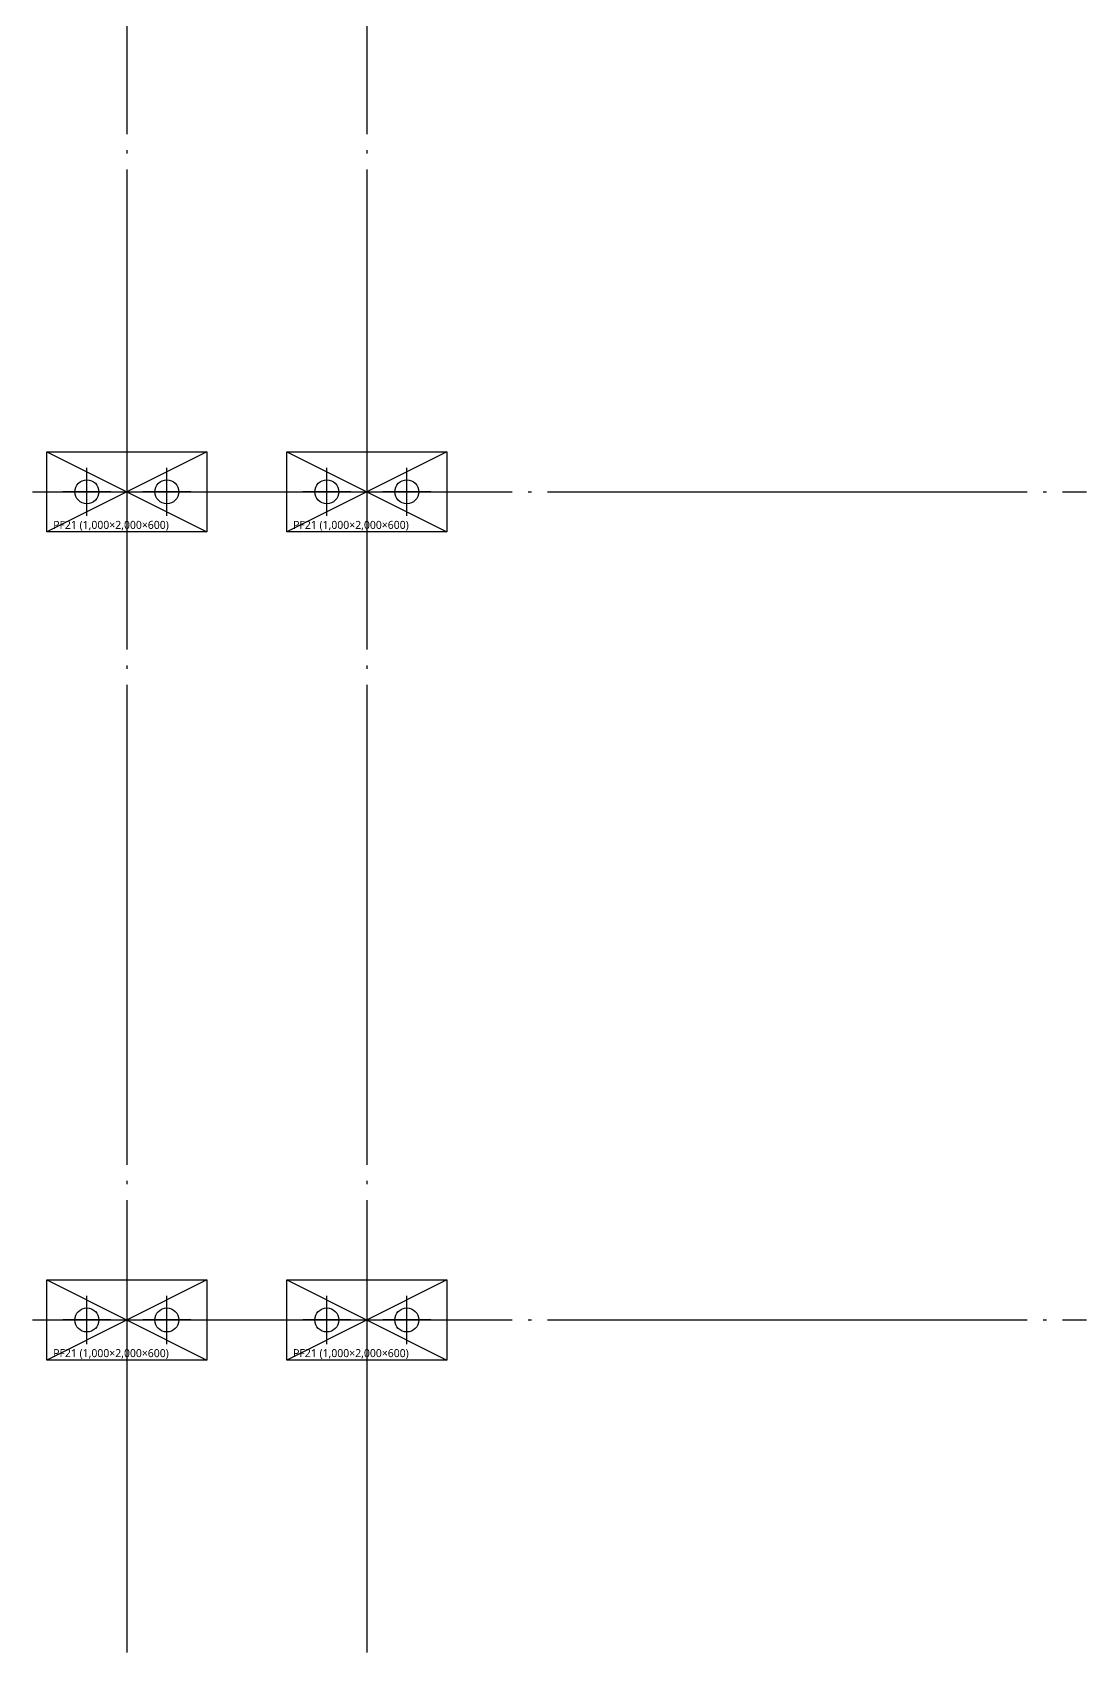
# Model space of a CAD drawing. Header units: millimetres. Extents: x -734060 to 504600, y -7739 to 118800.
# Drawn here: x -662041 to -648860, y 12244 to 32490 of the extents above; entities that cross this region are included whole.
import ezdxf
from ezdxf.enums import TextEntityAlignment as Align
from ezdxf.lldxf.tags import DXFTag

# ---------------------------------------------------------------- set-up
doc = ezdxf.new("R2010")
doc.units = ezdxf.units.MM
doc.header["$LTSCALE"] = 200
doc.linetypes.add('CEN-GAUN', pattern=[32.2, 30, -1, 0.2, -1])
doc.linetypes.add('H3', pattern=[3, 2, -1])
doc.layers.get('DEFPOINTS').update_dxf_attribs({"color": 137})
for name, color, linetype in [('0-PIPE', 7, 'Continuous'), ('0-기초', 4, 'H3'), ('CEN', 1, 'CEN-GAUN'), ('S-COL', 2, 'Continuous')]:
    doc.layers.add(name, color=color, linetype=linetype)
doc.styles.add('울릉도L', font='malgun.ttf')
tags = doc.linetypes.add('DH-HID2', pattern=[1.2, 0.8, -0.4]).pattern_tags.tags
tags[6:7] = [DXFTag(74, 4), DXFTag(75, 0), DXFTag(340, '0'), DXFTag(46, 1.0), DXFTag(50, 0.0), DXFTag(44, 0.0), DXFTag(45, 0.0)]
tags[4:5] = [DXFTag(74, 4), DXFTag(75, 0), DXFTag(340, '0'), DXFTag(46, 1.0), DXFTag(50, 0.0), DXFTag(44, 0.0), DXFTag(45, 0.0)]

# ---------------------------------------------------------------- blocks, each defined once
blk = doc.blocks.new('SS-PF21')
at = {"layer": '0-PIPE', "color": 7, "linetype": 'Continuous'}
for p, q in [((0, 800), (0, 200)), ((300, 500), (-300, 500)), ((0, -200), (0, -800)), ((300, -500), (-300, -500))]:
    blk.add_line(p, q, dxfattribs=at)
at = {"layer": '0-PIPE', "color": 3, "linetype": 'Continuous'}
for centre in [(0, 500), (0, -500)]:
    blk.add_circle(centre, 150, dxfattribs=at)
at = {"layer": '0-기초', "color": 4, "linetype": 'DH-HID2', "ltscale": 2}
blk.add_lwpolyline([(500, -1000), (-500, -1000), (-500, 1000), (500, 1000)], close=True, dxfattribs=at)
at = {"layer": 'DEFPOINTS'}
for p, q in [((-500, 1000), (500, -1000)), ((-500, -1000), (500, 1000))]:
    blk.add_line(p, q, dxfattribs=at)
at = {"layer": 'DEFPOINTS', "style": '울릉도L'}
blk.add_text('PF21 (1,000×2,000×600)', height=100, rotation=90, dxfattribs=at).set_placement((414, -921), align=Align.MIDDLE_LEFT)

msp = doc.modelspace()

# ---------------------------------------------------------------- linework, layer by layer
at = {"layer": 'CEN'}
for p, q in [((-660859.873, 43658.751), (-660859.873, 12243.645)), ((-657859.873, 43658.751), (-657859.873, 12243.645)), ((-662041.079, 26750), (-648859.873, 26750)), ((-662041.079, 16400), (-648859.873, 16400))]:
    msp.add_line(p, q, dxfattribs=at)

# ---------------------------------------------------------------- block references
at = {"layer": 'S-COL', "rotation": 270}
for p in [(-660859.873, 26750), (-657859.873, 26750), (-660859.873, 16400), (-657859.873, 16400)]:
    msp.add_blockref('SS-PF21', p, dxfattribs=at)

doc.saveas('drawing.dxf')
